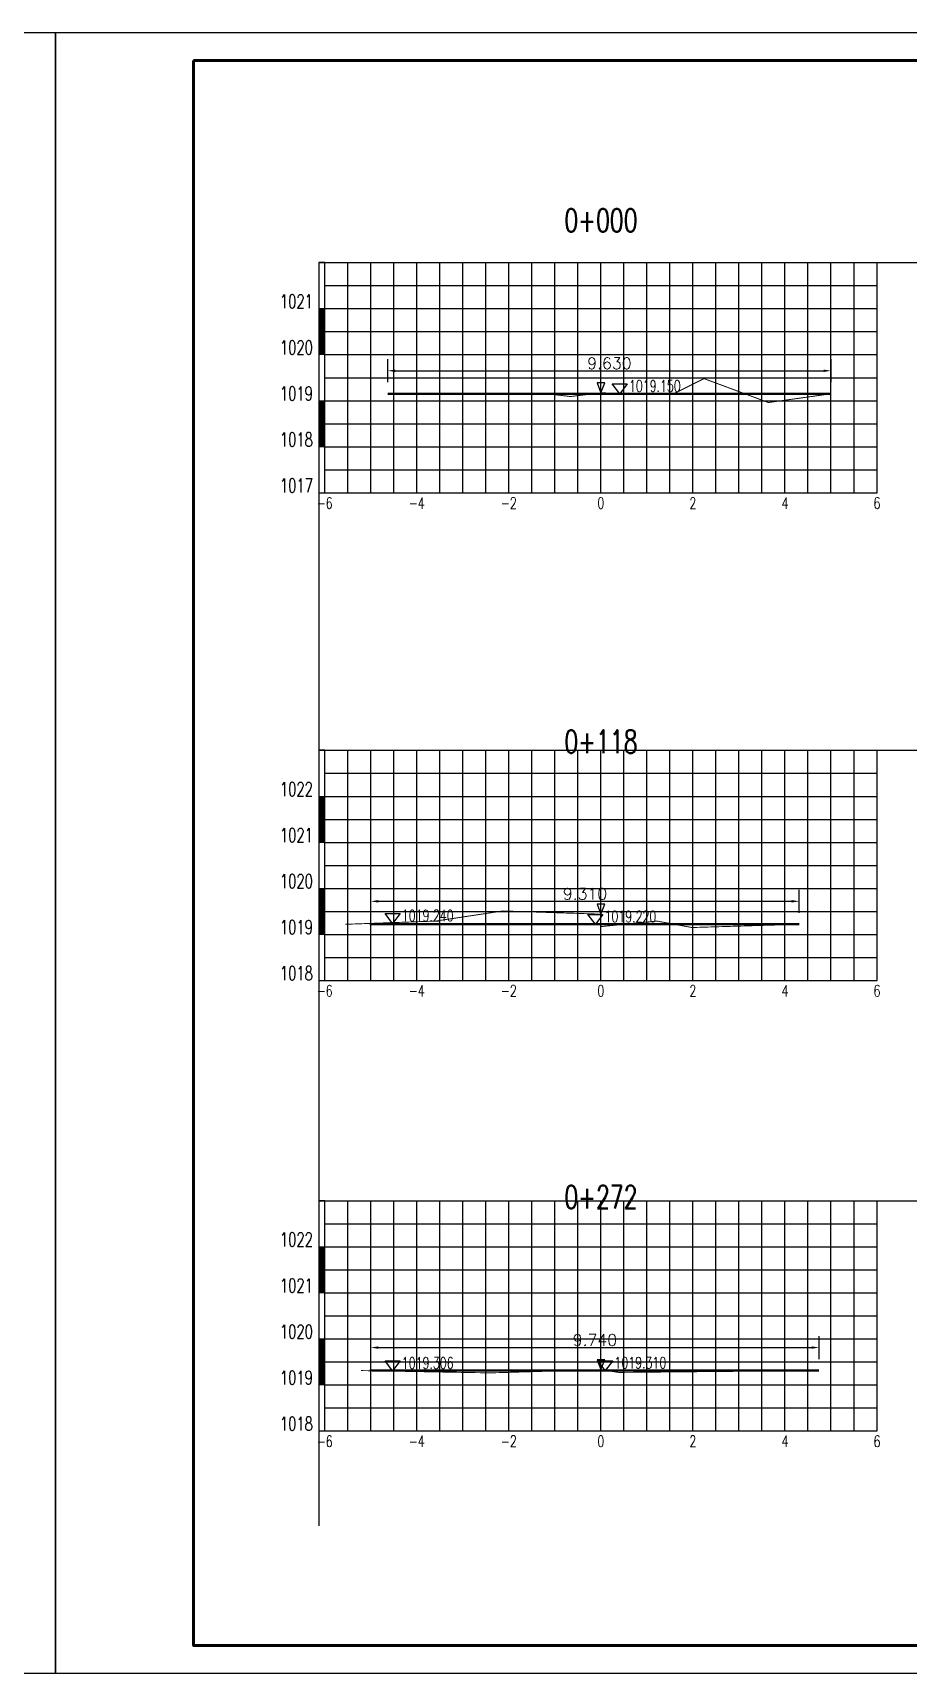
# Model space of a CAD drawing. Extents: x 695776 to 1250176, y 4443437 to 9025597.
# Drawn here: x 1001070 to 1020091, y 4482840 to 4518480 of the extents above; entities that cross this region are included whole.
import ezdxf
from ezdxf.enums import TextEntityAlignment as Align

# ---------------------------------------------------------------- set-up
doc = ezdxf.new("R2010")
doc.units = 0
doc.header["$LTSCALE"] = 0.5
doc.header["$PDSIZE"] = 0.2
doc.linetypes.add('ACAD_ISO07W100', pattern=[3.5, 0.5, -3])
doc.linetypes.add('CENTER2', pattern=[28.575, 19.05, -3.175, 3.175, -3.175])
doc.layers.get('0').update_dxf_attribs({"linetype": 'CONTINUOUS'})
doc.layers.get('Defpoints').update_dxf_attribs({"linetype": 'CONTINUOUS'})
for name, color, linetype in [('KEDU', 7, 'CONTINUOUS'), ('MIGE', 4, 'ACAD_ISO07W100'), ('MIGE1', 11, 'CONTINUOUS'), ('SANJIAO', 212, 'CONTINUOUS'), ('SHEJI', 1, 'CONTINUOUS'), ('YUANSHI', 2, 'CONTINUOUS'), ('YUANSHI1', 73, 'CONTINUOUS'), ('ZHOUXIAN', 20, 'CENTER2'), ('图框', 7, 'CONTINUOUS'), ('辅助线', 3, 'CONTINUOUS')]:
    doc.layers.add(name, color=color, linetype=linetype)
doc.styles.get("Standard").update_dxf_attribs({"font": 'rs.shx', "bigfont": 'hztxt.shx'})
doc.dimstyles.get("Standard").update_dxf_attribs({"dimtxt": 0.18, "dimasz": 0.18, "dimexe": 0.18, "dimexo": 0.0625, "dimgap": 0.09, "dimtad": 0, "dimtih": 1, "dimtoh": 1, "dimdec": 4, "dimzin": 0, "dimdsep": 46, "dimtxsty": 'Standard', "dimcen": 0.09, "dimadec": 0, "dimazin": 0, "dimtfac": 1, "dimtdec": 4, "dimtofl": 0, "dimtmove": 0, "dimatfit": 3, "dimfxl": 0, "dimtolj": 1, "dimtzin": 0, "dimarcsym": 0})

# ---------------------------------------------------------------- blocks, each defined once
blk = doc.blocks.new('zhunghao')
blk.add_lwpolyline([(0, 0), (0.33, 0.86), (-0.33, 0.86), (0, 0)])
blk = doc.blocks.new('ele_sym08')
blk.add_line((0, 0), (5.6, 0))
blk.add_lwpolyline([(0.9, 0), (0.25, 0.86), (1.55, 0.86), (0.9, 0)])
at = {"width": 0.7}
blk.add_attdef('ELEVAT', (1.7, 0.18), '', height=1, dxfattribs=at)
blk = doc.blocks.new('*D832')
at = {"color": 0, "lineweight": -2}
for p, q in [((1008784, 4510888), (1008784, 4511388)), ((1018414, 4510888), (1018414, 4511388)), ((1008946, 4511138), (1018251, 4511138))]:
    blk.add_line(p, q, dxfattribs=at)
at = {"color": 0}
for points in [[(1008946, 4511165), (1008946, 4511111), (1008784, 4511138)], [(1018251, 4511165), (1018251, 4511111), (1018414, 4511138)]]:
    blk.add_solid(points, dxfattribs=at)
at = {"layer": 'Defpoints', "color": 0}
for p in [(1018414, 4511138), (1008784, 4510638), (1018414, 4510638)]:
    blk.add_point(p, dxfattribs=at)
at = {"color": 0, "insert": (1013599, 4511300), "char_height": 250, "attachment_point": 5}
blk.add_mtext('\\A1;9.630', dxfattribs=at)
blk = doc.blocks.new('bc1_100')
blk.add_lwpolyline([(0.064, 1), (-0.063, 1), (-0.063, 0), (0.064, 0)], close=True)
at = {"width": 0.7}
blk.add_attdef('BC', text='', height=0.3, dxfattribs=at).set_placement((-0.193, 0.007), align=Align.RIGHT)
blk = doc.blocks.new('bc0_100')
for p, q in [((-0.063, 1), (-0.063, 0)), ((0.063, 0), (0.063, 1))]:
    blk.add_line(p, q)
at = {"const_width": 0.126}
blk.add_lwpolyline([(0, 1), (0, 0)], dxfattribs=at)
at = {"width": 0.7}
blk.add_attdef('BC', text='', height=0.3, dxfattribs=at).set_placement((-0.193, 0.007), align=Align.RIGHT)
blk = doc.blocks.new('*D835')
at = {"color": 0, "lineweight": -2}
for p, q in [((1008414, 4499361), (1008414, 4499861)), ((1008576, 4499611), (1017561, 4499611)), ((1017724, 4499361), (1017724, 4499861))]:
    blk.add_line(p, q, dxfattribs=at)
at = {"color": 0}
for points in [[(1008576, 4499638), (1008576, 4499584), (1008414, 4499611)], [(1017561, 4499638), (1017561, 4499584), (1017724, 4499611)]]:
    blk.add_solid(points, dxfattribs=at)
at = {"layer": 'Defpoints', "color": 0}
for p in [(1017724, 4499611), (1008414, 4499111), (1017724, 4499111)]:
    blk.add_point(p, dxfattribs=at)
at = {"color": 0, "insert": (1013069, 4499774), "char_height": 250, "attachment_point": 5}
blk.add_mtext('\\A1;9.310', dxfattribs=at)
blk = doc.blocks.new('*D838')
at = {"color": 0, "lineweight": -2}
for p, q in [((1008414, 4489665), (1008414, 4490165)), ((1018154, 4489665), (1018154, 4490165)), ((1008576, 4489915), (1017991, 4489915))]:
    blk.add_line(p, q, dxfattribs=at)
at = {"color": 0}
for points in [[(1008576, 4489942), (1008576, 4489888), (1008414, 4489915)], [(1017991, 4489942), (1017991, 4489888), (1018154, 4489915)]]:
    blk.add_solid(points, dxfattribs=at)
at = {"layer": 'Defpoints', "color": 0}
for p in [(1018154, 4489915), (1008414, 4489415), (1018154, 4489415)]:
    blk.add_point(p, dxfattribs=at)
at = {"color": 0, "insert": (1013284, 4490078), "char_height": 250, "attachment_point": 5}
blk.add_mtext('\\A1;9.740', dxfattribs=at)

msp = doc.modelspace()

# ---------------------------------------------------------------- linework, layer by layer
at = {"layer": 'MIGE', "linetype": 'Continuous'}
for p, q in [((1007913.5704, 4508487.6428), (1007913.5704, 4513487.6428)), ((1008913.5704, 4508487.6428), (1008913.5704, 4513487.6428)), ((1009913.5704, 4508487.6428), (1009913.5704, 4513487.6428)), ((1010913.5704, 4508487.6428), (1010913.5704, 4513487.6428)), ((1011913.5704, 4508487.6428), (1011913.5704, 4513487.6428)), ((1012913.5704, 4508487.6428), (1012913.5704, 4513487.6428)), ((1013913.5704, 4508487.6428), (1013913.5704, 4513487.6428)), ((1014913.5704, 4508487.6428), (1014913.5704, 4513487.6428)), ((1015913.5704, 4508487.6428), (1015913.5704, 4513487.6428)), ((1016913.5704, 4508487.6428), (1016913.5704, 4513487.6428)), ((1017913.5704, 4508487.6428), (1017913.5704, 4513487.6428)), ((1018913.5704, 4508487.6428), (1018913.5704, 4513487.6428)), ((1007413.5704, 4512987.6428), (1019413.5704, 4512987.6428)), ((1007413.5704, 4511987.6428), (1019413.5704, 4511987.6428)), ((1007413.5704, 4510987.6428), (1019413.5704, 4510987.6428)), ((1007413.5704, 4509987.6428), (1019413.5704, 4509987.6428)), ((1007413.5704, 4508987.6428), (1019413.5704, 4508987.6428)), ((1007913.5704, 4497891.3781), (1007913.5704, 4502891.3781)), ((1008913.5704, 4497891.3781), (1008913.5704, 4502891.3781)), ((1009913.5704, 4497891.3781), (1009913.5704, 4502891.3781)), ((1010913.5704, 4497891.3781), (1010913.5704, 4502891.3781)), ((1011913.5704, 4497891.3781), (1011913.5704, 4502891.3781)), ((1012913.5704, 4497891.3781), (1012913.5704, 4502891.3781)), ((1013913.5704, 4497891.3781), (1013913.5704, 4502891.3781)), ((1014913.5704, 4497891.3781), (1014913.5704, 4502891.3781)), ((1015913.5704, 4497891.3781), (1015913.5704, 4502891.3781)), ((1016913.5704, 4497891.3781), (1016913.5704, 4502891.3781)), ((1017913.5704, 4497891.3781), (1017913.5704, 4502891.3781)), ((1018913.5704, 4497891.3781), (1018913.5704, 4502891.3781)), ((1007413.5704, 4502391.3781), (1019413.5704, 4502391.3781)), ((1007413.5704, 4501391.3781), (1019413.5704, 4501391.3781)), ((1007413.5704, 4500391.3781), (1019413.5704, 4500391.3781)), ((1007413.5704, 4499391.3781), (1019413.5704, 4499391.3781)), ((1007413.5704, 4498391.3781), (1019413.5704, 4498391.3781)), ((1007913.5704, 4488105.0944), (1007913.5704, 4493105.0944)), ((1008913.5704, 4488105.0944), (1008913.5704, 4493105.0944)), ((1009913.5704, 4488105.0944), (1009913.5704, 4493105.0944)), ((1010913.5704, 4488105.0944), (1010913.5704, 4493105.0944)), ((1011913.5704, 4488105.0944), (1011913.5704, 4493105.0944)), ((1012913.5704, 4488105.0944), (1012913.5704, 4493105.0944)), ((1013913.5704, 4488105.0944), (1013913.5704, 4493105.0944)), ((1014913.5704, 4488105.0944), (1014913.5704, 4493105.0944)), ((1015913.5704, 4488105.0944), (1015913.5704, 4493105.0944)), ((1016913.5704, 4488105.0944), (1016913.5704, 4493105.0944)), ((1017913.5704, 4488105.0944), (1017913.5704, 4493105.0944)), ((1018913.5704, 4488105.0944), (1018913.5704, 4493105.0944)), ((1007413.5704, 4492605.0944), (1019413.5704, 4492605.0944)), ((1007413.5704, 4491605.0944), (1019413.5704, 4491605.0944)), ((1007413.5704, 4490605.0944), (1019413.5704, 4490605.0944)), ((1007413.5704, 4489605.0944), (1019413.5704, 4489605.0944)), ((1007413.5704, 4488605.0944), (1019413.5704, 4488605.0944))]:
    msp.add_line(p, q, dxfattribs=at)
at = {"layer": 'MIGE1'}
for p, q in [((1007413.5704, 4513487.6428), (1019413.5704, 4513487.6428)), ((1007413.5704, 4508487.6428), (1007413.5704, 4513487.6428)), ((1008413.5704, 4508487.6428), (1008413.5704, 4513487.6428)), ((1009413.5704, 4508487.6428), (1009413.5704, 4513487.6428)), ((1010413.5704, 4508487.6428), (1010413.5704, 4513487.6428)), ((1011413.5704, 4508487.6428), (1011413.5704, 4513487.6428)), ((1012413.5704, 4508487.6428), (1012413.5704, 4513487.6428)), ((1013413.5704, 4508487.6428), (1013413.5704, 4513487.6428)), ((1014413.5704, 4508487.6428), (1014413.5704, 4513487.6428)), ((1015413.5704, 4508487.6428), (1015413.5704, 4513487.6428)), ((1016413.5704, 4508487.6428), (1016413.5704, 4513487.6428)), ((1017413.5704, 4508487.6428), (1017413.5704, 4513487.6428)), ((1018413.5704, 4508487.6428), (1018413.5704, 4513487.6428)), ((1019413.5704, 4508487.6428), (1019413.5704, 4513487.6428)), ((1007413.5704, 4512487.6428), (1019413.5704, 4512487.6428)), ((1007413.5704, 4511487.6428), (1019413.5704, 4511487.6428)), ((1007413.5704, 4510487.6428), (1019413.5704, 4510487.6428)), ((1007413.5704, 4509487.6428), (1019413.5704, 4509487.6428)), ((1007413.5704, 4508487.6428), (1019413.5704, 4508487.6428)), ((1007413.5704, 4502891.3781), (1019413.5704, 4502891.3781)), ((1007413.5704, 4497891.3781), (1007413.5704, 4502891.3781)), ((1008413.5704, 4497891.3781), (1008413.5704, 4502891.3781)), ((1009413.5704, 4497891.3781), (1009413.5704, 4502891.3781)), ((1010413.5704, 4497891.3781), (1010413.5704, 4502891.3781)), ((1011413.5704, 4497891.3781), (1011413.5704, 4502891.3781)), ((1012413.5704, 4497891.3781), (1012413.5704, 4502891.3781)), ((1013413.5704, 4497891.3781), (1013413.5704, 4502891.3781)), ((1014413.5704, 4497891.3781), (1014413.5704, 4502891.3781)), ((1015413.5704, 4497891.3781), (1015413.5704, 4502891.3781)), ((1016413.5704, 4497891.3781), (1016413.5704, 4502891.3781)), ((1017413.5704, 4497891.3781), (1017413.5704, 4502891.3781)), ((1018413.5704, 4497891.3781), (1018413.5704, 4502891.3781)), ((1019413.5704, 4497891.3781), (1019413.5704, 4502891.3781)), ((1007413.5704, 4501891.3781), (1019413.5704, 4501891.3781)), ((1007413.5704, 4500891.3781), (1019413.5704, 4500891.3781)), ((1007413.5704, 4499891.3781), (1019413.5704, 4499891.3781)), ((1007413.5704, 4498891.3781), (1019413.5704, 4498891.3781)), ((1007413.5704, 4497891.3781), (1019413.5704, 4497891.3781)), ((1007413.5704, 4493105.0944), (1019413.5704, 4493105.0944)), ((1007413.5704, 4488105.0944), (1007413.5704, 4493105.0944)), ((1008413.5704, 4488105.0944), (1008413.5704, 4493105.0944)), ((1009413.5704, 4488105.0944), (1009413.5704, 4493105.0944)), ((1010413.5704, 4488105.0944), (1010413.5704, 4493105.0944)), ((1011413.5704, 4488105.0944), (1011413.5704, 4493105.0944)), ((1012413.5704, 4488105.0944), (1012413.5704, 4493105.0944)), ((1013413.5704, 4488105.0944), (1013413.5704, 4493105.0944)), ((1014413.5704, 4488105.0944), (1014413.5704, 4493105.0944)), ((1015413.5704, 4488105.0944), (1015413.5704, 4493105.0944)), ((1016413.5704, 4488105.0944), (1016413.5704, 4493105.0944)), ((1017413.5704, 4488105.0944), (1017413.5704, 4493105.0944)), ((1018413.5704, 4488105.0944), (1018413.5704, 4493105.0944)), ((1019413.5704, 4488105.0944), (1019413.5704, 4493105.0944)), ((1007413.5704, 4492105.0944), (1019413.5704, 4492105.0944)), ((1007413.5704, 4491105.0944), (1019413.5704, 4491105.0944)), ((1007413.5704, 4490105.0944), (1019413.5704, 4490105.0944)), ((1007413.5704, 4489105.0944), (1019413.5704, 4489105.0944)), ((1007413.5704, 4488105.0944), (1019413.5704, 4488105.0944))]:
    msp.add_line(p, q, dxfattribs=at)
at = {"layer": 'SHEJI', "const_width": 50}
for points in [[(1008783.5704, 4510637.6428), (1013248.5704, 4510637.6428), (1013413.5704, 4510637.6428), (1014453.5704, 4510637.6428), (1014993.5704, 4510637.6428), (1016542.0319, 4510637.6428), (1018413.5704, 4510637.6428)], [(1008413.5704, 4499131.0209), (1008413.5704, 4499111.3781), (1013413.5704, 4499111.3781), (1013921.9037, 4499111.3781), (1015013.5704, 4499111.3781), (1017723.5704, 4499111.3781)], [(1008413.5704, 4489411.3444), (1008413.5704, 4489415.0944), (1012724.999, 4489415.0944), (1013413.5704, 4489415.0944), (1013543.5704, 4489415.0944), (1018153.5704, 4489415.0944)]]:
    msp.add_lwpolyline(points, dxfattribs=at)
at = {"layer": 'YUANSHI', "const_width": 20}
for points in [[(1014993.5704, 4510637.6428), (1015653.5704, 4510967.6428), (1016542.0319, 4510637.6428)], [(1013248.5704, 4510637.6428), (1013413.5704, 4510657.6428), (1014453.5704, 4510637.6428)], [(1008413.5704, 4499131.0209), (1009823.5704, 4499181.3781), (1011283.5704, 4499401.3781), (1013413.5704, 4499331.3781), (1013413.5704, 4499111.3781)], [(1007863.5704, 4499111.3781), (1008413.5704, 4499131.0209)], [(1013921.9037, 4499111.3781), (1014633.5704, 4499181.3781), (1015013.5704, 4499111.3781)], [(1008203.5704, 4489415.0944), (1008413.5704, 4489411.3444)], [(1012724.999, 4489415.0944), (1013413.5704, 4489435.0944), (1013543.5704, 4489415.0944)]]:
    msp.add_lwpolyline(points, dxfattribs=at)
at = {"layer": 'YUANSHI1', "const_width": 20}
for points in [[(1008783.5704, 4510637.6428), (1012333.5704, 4510627.6428), (1012753.5704, 4510577.6428), (1013248.5704, 4510637.6428)], [(1014453.5704, 4510637.6428), (1014973.5704, 4510627.6428), (1014993.5704, 4510637.6428)], [(1016542.0319, 4510637.6428), (1017053.5704, 4510447.6428), (1018413.5704, 4510637.6428)], [(1013413.5704, 4499111.3781), (1013413.5704, 4499061.3781), (1013921.9037, 4499111.3781)], [(1015013.5704, 4499111.3781), (1015393.5704, 4499041.3781), (1017723.5704, 4499111.3781)], [(1008413.5704, 4489411.3444), (1011003.5704, 4489365.0944), (1012724.999, 4489415.0944)], [(1013543.5704, 4489415.0944), (1013803.5704, 4489375.0944), (1018153.5704, 4489415.0944)]]:
    msp.add_lwpolyline(points, dxfattribs=at)
at = {"layer": 'ZHOUXIAN'}
for p, q in [((1013413.5704, 4509947.6428), (1013413.5704, 4511467.6428)), ((1013413.5704, 4498541.3781), (1013413.5704, 4499901.3781)), ((1013413.5704, 4488865.0944), (1013413.5704, 4489935.0944))]:
    msp.add_line(p, q, dxfattribs=at)
at = {"layer": '图框', "linetype": 'Continuous', "lineweight": -2, "flags": 128}
for points in [[(951164.2995, 4518480.4611), (951164.2995, 4482840.4611), (1001564.2995, 4482840.4611), (1001564.2995, 4518480.4611), (951164.2995, 4518480.4611)], [(1001564.2899, 4518480.4611), (1001564.2899, 4482840.4611), (1051964.2899, 4482840.4611), (1051964.2899, 4518480.4611), (1001564.2899, 4518480.4611)]]:
    msp.add_lwpolyline(points, dxfattribs=at)
at = {"layer": '图框', "linetype": 'Continuous', "lineweight": 60, "flags": 128}
msp.add_lwpolyline([(1004564.2899, 4517880.4611), (1051364.2899, 4517880.4611), (1051364.2899, 4483440.4611), (1004564.2899, 4483440.4611), (1004564.2899, 4517880.4611)], dxfattribs=at)
at = {"layer": '辅助线'}
for points in [[(1007287.3749, 4513487.6428), (1050152.888, 4513487.6428)], [(1007287.3749, 4513487.6428), (1007287.3749, 4486044.5699)], [(1007287.3749, 4502891.3781), (1049742.7165, 4502891.3781)], [(1007287.3749, 4493105.0944), (1049292.6965, 4493105.0944)]]:
    msp.add_lwpolyline(points, dxfattribs=at)

# ---------------------------------------------------------------- block references
at = {"xscale": 250, "yscale": 250, "zscale": 250}
for p, values in [((1013598.5704, 4510637.6428), {'ELEVAT': '1019.150'}), ((1008663.5704, 4499131.0209), {'ELEVAT': '1019.240'}), ((1013068.5704, 4499111.3781), {'ELEVAT': '1019.220'}), ((1008663.5704, 4489411.3444), {'ELEVAT': '1019.306'}), ((1013283.5704, 4489415.0944), {'ELEVAT': '1019.310'})]:
    msp.add_blockref('ele_sym08', p, dxfattribs=at).add_auto_attribs(values)
at = {"layer": 'KEDU', "xscale": 1000, "yscale": 1000, "zscale": 1000}
for name, p, values in [('bc1_100', (1007350.3224, 4512487.6428), {'BC': '1021'}), ('bc0_100', (1007350.3224, 4511487.6428), {'BC': '1020'}), ('bc1_100', (1007350.3224, 4510487.6428), {'BC': '1019'}), ('bc0_100', (1007350.3224, 4509487.6428), {'BC': '1018'}), ('bc1_100', (1007350.3224, 4508487.6428), {'BC': '1017'}), ('bc1_100', (1007350.3224, 4501891.3781), {'BC': '1022'}), ('bc0_100', (1007350.3224, 4500891.3781), {'BC': '1021'}), ('bc1_100', (1007350.3224, 4499891.3781), {'BC': '1020'}), ('bc0_100', (1007350.3224, 4498891.3781), {'BC': '1019'}), ('bc1_100', (1007350.3224, 4497891.3781), {'BC': '1018'}), ('bc1_100', (1007350.3224, 4492105.0944), {'BC': '1022'}), ('bc0_100', (1007350.3224, 4491105.0944), {'BC': '1021'}), ('bc1_100', (1007350.3224, 4490105.0944), {'BC': '1020'}), ('bc0_100', (1007350.3224, 4489105.0944), {'BC': '1019'}), ('bc1_100', (1007350.3224, 4488105.0944), {'BC': '1018'})]:
    msp.add_blockref(name, p, dxfattribs=at).add_auto_attribs(values)
at = {"layer": 'SANJIAO', "xscale": 250, "yscale": 250, "zscale": 250}
for p in [(1013413.5704, 4510657.6428), (1013413.5704, 4499331.3781), (1013413.5704, 4489435.0944)]:
    msp.add_blockref('zhunghao', p, dxfattribs=at)

# ---------------------------------------------------------------- texts
at = {"width": 0.7}
for s, p in [('0+000', (1013413.5704, 4514157.6428)), ('0+118', (1013413.5704, 4502831.3781)), ('0+272', (1013413.5704, 4492935.0944))]:
    msp.add_text(s, height=500, dxfattribs=at).set_placement(p, align=Align.CENTER)
at = {"layer": 'KEDU', "width": 0.7}
for s, p in [('-6', (1007413.5704, 4508137.6428)), ('-4', (1009413.5704, 4508137.6428)), ('-2', (1011413.5704, 4508137.6428)), ('0', (1013413.5704, 4508137.6428)), ('0', (1013413.5704, 4508137.6428)), ('2', (1015413.5704, 4508137.6428)), ('4', (1017413.5704, 4508137.6428)), ('6', (1019413.5704, 4508137.6428)), ('-6', (1007413.5704, 4497541.3781)), ('-4', (1009413.5704, 4497541.3781)), ('-2', (1011413.5704, 4497541.3781)), ('0', (1013413.5704, 4497541.3781)), ('0', (1013413.5704, 4497541.3781)), ('2', (1015413.5704, 4497541.3781)), ('4', (1017413.5704, 4497541.3781)), ('6', (1019413.5704, 4497541.3781)), ('-6', (1007413.5704, 4487755.0944)), ('-4', (1009413.5704, 4487755.0944)), ('-2', (1011413.5704, 4487755.0944)), ('0', (1013413.5704, 4487755.0944)), ('0', (1013413.5704, 4487755.0944)), ('2', (1015413.5704, 4487755.0944)), ('4', (1017413.5704, 4487755.0944)), ('6', (1019413.5704, 4487755.0944))]:
    msp.add_text(s, height=250, dxfattribs=at).set_placement(p, align=Align.CENTER)

# ---------------------------------------------------------------- dimensions: what is measured, and where the dimension line sits
for base, p1, p2, picture, middle in [((1018413.5704, 4511137.6428), (1008783.5704, 4510637.6428), (1018413.5704, 4510637.6428), '*D832', (1013598.5704, 4511300.1428)), ((1017723.5704, 4499611.3781), (1008413.5704, 4499111.3781), (1017723.5704, 4499111.3781), '*D835', (1013068.5704, 4499773.8781)), ((1018153.5704, 4489915.0944), (1008413.5704, 4489415.0944), (1018153.5704, 4489415.0944), '*D838', (1013283.5704, 4490077.5944))]:
    dim = msp.add_linear_dim(base=base, p1=p1, p2=p2, dimstyle='Standard', override={"dimtxt": 250, "dimasz": 162.5, "dimexe": 250, "dimexo": 250, "dimgap": 37.5, "dimtad": 1, "dimtih": 0, "dimtoh": 0, "dimdec": 3, "dimlfac": 0.001})
    dim.commit()
    dim.dimension.update_dxf_attribs({"geometry": picture, "text_midpoint": middle})

doc.saveas('drawing.dxf')
